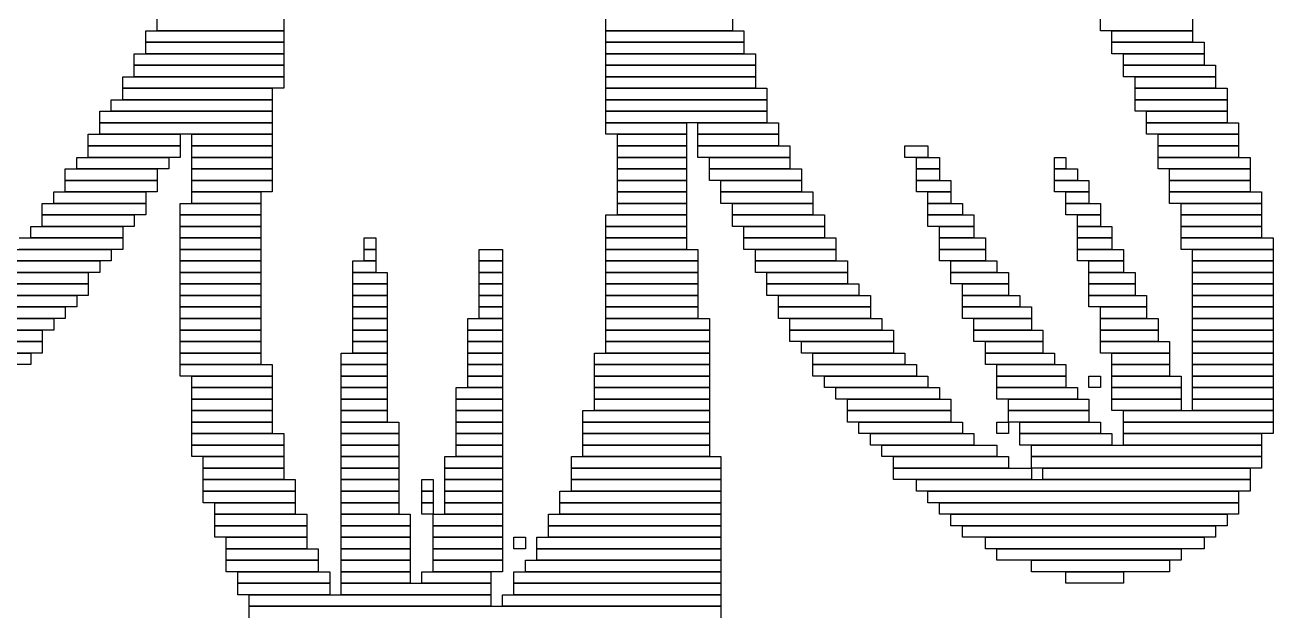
# Model space of a CAD drawing. Extents: x 374 to 650, y 311 to 714.
# Drawn here: x 467.5 to 576, y 468.5 to 519.5 of the extents above; entities that cross this region are included whole.
import ezdxf

# ---------------------------------------------------------------- set-up
doc = ezdxf.new("R2010")
doc.units = 0

msp = doc.modelspace()

# ---------------------------------------------------------------- linework, layer by layer
for p, q in [((479, 519), (479, 520)), ((490, 520), (490, 519)), ((518, 519), (518, 520)), ((529, 520), (529, 519)), ((561, 519), (561, 520)), ((569, 520), (569, 519)), ((478, 519), (490, 519)), ((478, 518), (478, 519)), ((490, 519), (479, 519)), ((490, 519), (490, 518)), ((529, 519), (518, 519)), ((518, 519), (530, 519)), ((518, 518), (518, 519)), ((530, 519), (530, 518)), ((569, 519), (561, 519)), ((562, 519), (569, 519)), ((562, 518), (562, 519)), ((569, 519), (569, 518)), ((490, 518), (478, 518)), ((478, 518), (490, 518)), ((478, 517), (478, 518)), ((490, 518), (490, 517)), ((530, 518), (518, 518)), ((518, 518), (530, 518)), ((518, 517), (518, 518)), ((530, 518), (530, 517)), ((569, 518), (562, 518)), ((562, 518), (570, 518)), ((562, 517), (562, 518)), ((570, 518), (570, 517)), ((477, 517), (490, 517)), ((477, 516), (477, 517)), ((490, 517), (478, 517)), ((490, 517), (490, 516)), ((530, 517), (518, 517)), ((518, 517), (531, 517)), ((518, 516), (518, 517)), ((531, 517), (531, 516)), ((570, 517), (562, 517)), ((563, 517), (570, 517)), ((563, 516), (563, 517)), ((570, 517), (570, 516)), ((490, 516), (477, 516)), ((477, 516), (490, 516)), ((477, 515), (477, 516)), ((490, 516), (490, 515)), ((531, 516), (518, 516)), ((518, 516), (531, 516)), ((518, 515), (518, 516)), ((531, 516), (531, 515)), ((570, 516), (563, 516)), ((563, 516), (571, 516)), ((563, 515), (563, 516)), ((571, 516), (571, 515)), ((476, 515), (490, 515)), ((476, 514), (476, 515)), ((490, 515), (477, 515)), ((490, 515), (490, 514)), ((531, 515), (518, 515)), ((518, 515), (531, 515)), ((518, 514), (518, 515)), ((531, 515), (531, 514)), ((571, 515), (563, 515)), ((564, 515), (571, 515)), ((564, 514), (564, 515)), ((571, 515), (571, 514)), ((490, 514), (476, 514)), ((476, 514), (489, 514)), ((476, 513), (476, 514)), ((489, 514), (489, 513)), ((531, 514), (518, 514)), ((518, 514), (532, 514)), ((518, 513), (518, 514)), ((532, 514), (532, 513)), ((571, 514), (564, 514)), ((564, 514), (572, 514)), ((564, 513), (564, 514)), ((572, 514), (572, 513)), ((475, 513), (489, 513)), ((475, 512), (475, 513)), ((489, 513), (476, 513)), ((489, 513), (489, 512)), ((532, 513), (518, 513)), ((518, 513), (532, 513)), ((518, 512), (518, 513)), ((532, 513), (532, 512)), ((572, 513), (564, 513)), ((564, 513), (572, 513)), ((564, 512), (564, 513)), ((572, 513), (572, 512)), ((474, 512), (489, 512)), ((474, 511), (474, 512)), ((489, 512), (475, 512)), ((489, 512), (489, 511)), ((532, 512), (518, 512)), ((518, 512), (532, 512)), ((518, 511), (518, 512)), ((532, 512), (532, 511)), ((572, 512), (564, 512)), ((565, 512), (572, 512)), ((565, 511), (565, 512)), ((572, 512), (572, 511)), ((473, 510), (481, 510)), ((473, 509), (473, 510)), ((489, 511), (474, 511)), ((474, 511), (489, 511)), ((474, 510), (474, 511)), ((489, 510), (474, 510)), ((481, 510), (481, 509)), ((482, 510), (489, 510)), ((482, 509), (482, 510)), ((489, 511), (489, 510)), ((489, 510), (489, 509)), ((532, 511), (518, 511)), ((518, 511), (525, 511)), ((518, 510), (518, 511)), ((525, 510), (518, 510)), ((519, 510), (525, 510)), ((519, 509), (519, 510)), ((525, 511), (525, 510)), ((525, 510), (525, 509)), ((526, 511), (533, 511)), ((526, 510), (526, 511)), ((533, 510), (526, 510)), ((526, 510), (533, 510)), ((526, 509), (526, 510)), ((533, 511), (533, 510)), ((533, 510), (533, 509)), ((572, 511), (565, 511)), ((565, 511), (573, 511)), ((565, 510), (565, 511)), ((573, 510), (565, 510)), ((566, 510), (573, 510)), ((566, 509), (566, 510)), ((573, 511), (573, 510)), ((573, 510), (573, 509)), ((481, 509), (473, 509)), ((473, 509), (481, 509)), ((473, 508), (473, 509)), ((481, 509), (481, 508)), ((489, 509), (482, 509)), ((482, 509), (489, 509)), ((482, 508), (482, 509)), ((489, 509), (489, 508)), ((525, 509), (519, 509)), ((519, 509), (525, 509)), ((519, 508), (519, 509)), ((525, 509), (525, 508)), ((533, 509), (526, 509)), ((526, 509), (534, 509)), ((526, 508), (526, 509)), ((534, 509), (534, 508)), ((544, 509), (546, 509)), ((544, 508), (544, 509)), ((546, 509), (546, 508)), ((573, 509), (566, 509)), ((566, 509), (573, 509)), ((566, 508), (566, 509)), ((573, 509), (573, 508)), ((472, 508), (480, 508)), ((472, 507), (472, 508)), ((481, 508), (473, 508)), ((480, 508), (480, 507)), ((489, 508), (482, 508)), ((482, 508), (489, 508)), ((482, 507), (482, 508)), ((489, 508), (489, 507)), ((525, 508), (519, 508)), ((519, 508), (525, 508)), ((519, 507), (519, 508)), ((525, 508), (525, 507)), ((534, 508), (526, 508)), ((527, 508), (534, 508)), ((527, 507), (527, 508)), ((534, 508), (534, 507)), ((546, 508), (544, 508)), ((545, 508), (547, 508)), ((545, 507), (545, 508)), ((547, 508), (547, 507)), ((557, 508), (558, 508)), ((557, 507), (557, 508)), ((558, 508), (558, 507)), ((573, 508), (566, 508)), ((566, 508), (574, 508)), ((566, 507), (566, 508)), ((574, 508), (574, 507)), ((471, 507), (479, 507)), ((471, 506), (471, 507)), ((480, 507), (472, 507)), ((479, 507), (479, 506)), ((489, 507), (482, 507)), ((482, 507), (489, 507)), ((482, 506), (482, 507)), ((489, 507), (489, 506)), ((525, 507), (519, 507)), ((519, 507), (525, 507)), ((519, 506), (519, 507)), ((525, 507), (525, 506)), ((534, 507), (527, 507)), ((527, 507), (535, 507)), ((527, 506), (527, 507)), ((535, 507), (535, 506)), ((547, 507), (545, 507)), ((545, 507), (547, 507)), ((545, 506), (545, 507)), ((547, 507), (547, 506)), ((558, 507), (557, 507)), ((557, 507), (559, 507)), ((557, 506), (557, 507)), ((559, 507), (559, 506)), ((574, 507), (566, 507)), ((567, 507), (574, 507)), ((567, 506), (567, 507)), ((574, 507), (574, 506)), ((479, 506), (471, 506)), ((471, 506), (479, 506)), ((471, 505), (471, 506)), ((479, 506), (479, 505)), ((489, 506), (482, 506)), ((482, 506), (489, 506)), ((482, 505), (482, 506)), ((489, 506), (489, 505)), ((525, 506), (519, 506)), ((519, 506), (525, 506)), ((519, 505), (519, 506)), ((525, 506), (525, 505)), ((535, 506), (527, 506)), ((528, 506), (535, 506)), ((528, 505), (528, 506)), ((535, 506), (535, 505)), ((547, 506), (545, 506)), ((545, 506), (548, 506)), ((545, 505), (545, 506)), ((548, 506), (548, 505)), ((559, 506), (557, 506)), ((557, 506), (560, 506)), ((557, 505), (557, 506)), ((560, 506), (560, 505)), ((574, 506), (567, 506)), ((567, 506), (574, 506)), ((567, 505), (567, 506)), ((574, 506), (574, 505)), ((470, 505), (478, 505)), ((470, 504), (470, 505)), ((479, 505), (471, 505)), ((478, 505), (478, 504)), ((489, 505), (482, 505)), ((482, 505), (488, 505)), ((482, 504), (482, 505)), ((488, 505), (488, 504)), ((525, 505), (519, 505)), ((519, 505), (525, 505)), ((519, 504), (519, 505)), ((525, 505), (525, 504)), ((535, 505), (528, 505)), ((528, 505), (536, 505)), ((528, 504), (528, 505)), ((536, 505), (536, 504)), ((548, 505), (545, 505)), ((546, 505), (548, 505)), ((546, 504), (546, 505)), ((548, 505), (548, 504)), ((560, 505), (557, 505)), ((558, 505), (560, 505)), ((558, 504), (558, 505)), ((560, 505), (560, 504)), ((574, 505), (567, 505)), ((567, 505), (575, 505)), ((567, 504), (567, 505)), ((575, 505), (575, 504)), ((469, 504), (478, 504)), ((469, 503), (469, 504)), ((478, 504), (470, 504)), ((478, 504), (478, 503)), ((481, 504), (488, 504)), ((481, 503), (481, 504)), ((488, 504), (482, 504)), ((488, 504), (488, 503)), ((525, 504), (519, 504)), ((519, 504), (525, 504)), ((519, 503), (519, 504)), ((525, 504), (525, 503)), ((536, 504), (528, 504)), ((529, 504), (536, 504)), ((529, 503), (529, 504)), ((536, 504), (536, 503)), ((548, 504), (546, 504)), ((546, 504), (549, 504)), ((546, 503), (546, 504)), ((549, 504), (549, 503)), ((560, 504), (558, 504)), ((558, 504), (561, 504)), ((558, 503), (558, 504)), ((561, 504), (561, 503)), ((575, 504), (567, 504)), ((568, 504), (575, 504)), ((568, 503), (568, 504)), ((575, 504), (575, 503)), ((478, 503), (469, 503)), ((469, 503), (477, 503)), ((469, 502), (469, 503)), ((477, 503), (477, 502)), ((488, 503), (481, 503)), ((481, 503), (488, 503)), ((481, 502), (481, 503)), ((488, 503), (488, 502)), ((518, 503), (525, 503)), ((518, 502), (518, 503)), ((525, 503), (519, 503)), ((525, 503), (525, 502)), ((536, 503), (529, 503)), ((529, 503), (537, 503)), ((529, 502), (529, 503)), ((537, 503), (537, 502)), ((549, 503), (546, 503)), ((546, 503), (550, 503)), ((546, 502), (546, 503)), ((550, 503), (550, 502)), ((561, 503), (558, 503)), ((559, 503), (561, 503)), ((559, 502), (559, 503)), ((561, 503), (561, 502)), ((575, 503), (568, 503)), ((568, 503), (575, 503)), ((568, 502), (568, 503)), ((575, 503), (575, 502)), ((468, 502), (476, 502)), ((468, 501), (468, 502)), ((477, 502), (469, 502)), ((476, 502), (476, 501)), ((488, 502), (481, 502)), ((481, 502), (488, 502)), ((481, 501), (481, 502)), ((488, 502), (488, 501)), ((525, 502), (518, 502)), ((518, 502), (525, 502)), ((518, 501), (518, 502)), ((525, 502), (525, 501)), ((537, 502), (529, 502)), ((530, 502), (537, 502)), ((530, 501), (530, 502)), ((537, 502), (537, 501)), ((550, 502), (546, 502)), ((547, 502), (550, 502)), ((547, 501), (547, 502)), ((550, 502), (550, 501)), ((561, 502), (559, 502)), ((559, 502), (562, 502)), ((559, 501), (559, 502)), ((562, 502), (562, 501)), ((575, 502), (568, 502)), ((568, 502), (575, 502)), ((568, 501), (568, 502)), ((575, 502), (575, 501)), ((467, 501), (476, 501)), ((476, 501), (468, 501)), ((476, 501), (476, 500)), ((488, 501), (481, 501)), ((481, 501), (488, 501)), ((481, 500), (481, 501)), ((488, 501), (488, 500)), ((497, 501), (498, 501)), ((497, 500), (497, 501)), ((498, 501), (498, 500)), ((525, 501), (518, 501)), ((518, 501), (525, 501)), ((518, 500), (518, 501)), ((525, 501), (525, 500)), ((537, 501), (530, 501)), ((530, 501), (538, 501)), ((530, 500), (530, 501)), ((538, 501), (538, 500)), ((550, 501), (547, 501)), ((547, 501), (551, 501)), ((547, 500), (547, 501)), ((551, 501), (551, 500)), ((562, 501), (559, 501)), ((559, 501), (562, 501)), ((559, 500), (559, 501)), ((562, 501), (562, 500)), ((575, 501), (568, 501)), ((568, 501), (576, 501)), ((568, 500), (568, 501)), ((576, 501), (576, 500)), ((466, 500), (475, 500)), ((476, 500), (467, 500)), ((475, 500), (475, 499)), ((488, 500), (481, 500)), ((481, 500), (488, 500)), ((481, 499), (481, 500)), ((488, 500), (488, 499)), ((498, 500), (497, 500)), ((497, 500), (498, 500)), ((497, 499), (497, 500)), ((498, 500), (498, 499)), ((507, 500), (509, 500)), ((507, 499), (507, 500)), ((509, 500), (509, 499)), ((525, 500), (518, 500)), ((518, 500), (526, 500)), ((518, 499), (518, 500)), ((526, 500), (526, 499)), ((538, 500), (530, 500)), ((531, 500), (538, 500)), ((531, 499), (531, 500)), ((538, 500), (538, 499)), ((551, 500), (547, 500)), ((547, 500), (551, 500)), ((547, 499), (547, 500)), ((551, 500), (551, 499)), ((562, 500), (559, 500)), ((559, 500), (563, 500)), ((559, 499), (559, 500)), ((563, 500), (563, 499)), ((576, 500), (568, 500)), ((569, 500), (576, 500)), ((569, 499), (569, 500)), ((576, 500), (576, 499)), ((475, 499), (466, 499)), ((466, 499), (474, 499)), ((474, 499), (474, 498)), ((488, 499), (481, 499)), ((481, 499), (488, 499)), ((481, 498), (481, 499)), ((488, 499), (488, 498)), ((496, 499), (498, 499)), ((496, 498), (496, 499)), ((498, 499), (497, 499)), ((498, 499), (498, 498)), ((509, 499), (507, 499)), ((507, 499), (509, 499)), ((507, 498), (507, 499)), ((509, 499), (509, 498)), ((526, 499), (518, 499)), ((518, 499), (526, 499)), ((518, 498), (518, 499)), ((526, 499), (526, 498)), ((538, 499), (531, 499)), ((531, 499), (539, 499)), ((531, 498), (531, 499)), ((539, 499), (539, 498)), ((551, 499), (547, 499)), ((548, 499), (552, 499)), ((548, 498), (548, 499)), ((552, 499), (552, 498)), ((563, 499), (559, 499)), ((560, 499), (563, 499)), ((560, 498), (560, 499)), ((563, 499), (563, 498)), ((576, 499), (569, 499)), ((569, 499), (576, 499)), ((569, 498), (569, 499)), ((576, 499), (576, 498)), ((464, 497), (473, 497)), ((465, 498), (473, 498)), ((473, 497), (465, 497)), ((474, 498), (466, 498)), ((473, 498), (473, 497)), ((473, 497), (473, 496)), ((488, 498), (481, 498)), ((481, 498), (488, 498)), ((481, 497), (481, 498)), ((488, 497), (481, 497)), ((481, 497), (488, 497)), ((481, 496), (481, 497)), ((488, 498), (488, 497)), ((488, 497), (488, 496)), ((498, 498), (496, 498)), ((496, 498), (499, 498)), ((496, 497), (496, 498)), ((499, 497), (496, 497)), ((496, 497), (499, 497)), ((496, 496), (496, 497)), ((499, 498), (499, 497)), ((499, 497), (499, 496)), ((509, 498), (507, 498)), ((507, 498), (509, 498)), ((507, 497), (507, 498)), ((509, 497), (507, 497)), ((507, 497), (509, 497)), ((507, 496), (507, 497)), ((509, 498), (509, 497)), ((509, 497), (509, 496)), ((526, 498), (518, 498)), ((518, 498), (526, 498)), ((518, 497), (518, 498)), ((526, 497), (518, 497)), ((518, 497), (526, 497)), ((518, 496), (518, 497)), ((526, 498), (526, 497)), ((526, 497), (526, 496)), ((539, 498), (531, 498)), ((532, 498), (539, 498)), ((532, 497), (532, 498)), ((539, 497), (532, 497)), ((532, 497), (540, 497)), ((532, 496), (532, 497)), ((539, 498), (539, 497)), ((540, 497), (540, 496)), ((552, 498), (548, 498)), ((548, 498), (553, 498)), ((548, 497), (548, 498)), ((553, 497), (548, 497)), ((549, 497), (553, 497)), ((549, 496), (549, 497)), ((553, 498), (553, 497)), ((553, 497), (553, 496)), ((563, 498), (560, 498)), ((560, 498), (564, 498)), ((560, 497), (560, 498)), ((564, 497), (560, 497)), ((560, 497), (564, 497)), ((560, 496), (560, 497)), ((564, 498), (564, 497)), ((564, 497), (564, 496)), ((576, 498), (569, 498)), ((569, 498), (576, 498)), ((569, 497), (569, 498)), ((576, 497), (569, 497)), ((569, 497), (576, 497)), ((569, 496), (569, 497)), ((576, 498), (576, 497)), ((576, 497), (576, 496)), ((463, 496), (472, 496)), ((473, 496), (464, 496)), ((472, 496), (472, 495)), ((488, 496), (481, 496)), ((481, 496), (488, 496)), ((481, 495), (481, 496)), ((488, 496), (488, 495)), ((499, 496), (496, 496)), ((496, 496), (499, 496)), ((496, 495), (496, 496)), ((499, 496), (499, 495)), ((509, 496), (507, 496)), ((507, 496), (509, 496)), ((507, 495), (507, 496)), ((509, 496), (509, 495)), ((526, 496), (518, 496)), ((518, 496), (526, 496)), ((518, 495), (518, 496)), ((526, 496), (526, 495)), ((540, 496), (532, 496)), ((533, 496), (541, 496)), ((533, 495), (533, 496)), ((541, 496), (541, 495)), ((553, 496), (549, 496)), ((549, 496), (554, 496)), ((549, 495), (549, 496)), ((554, 496), (554, 495)), ((564, 496), (560, 496)), ((560, 496), (565, 496)), ((560, 495), (560, 496)), ((565, 496), (565, 495)), ((576, 496), (569, 496)), ((569, 496), (576, 496)), ((569, 495), (569, 496)), ((576, 496), (576, 495)), ((462, 495), (471, 495)), ((472, 495), (463, 495)), ((471, 495), (471, 494)), ((488, 495), (481, 495)), ((481, 495), (488, 495)), ((481, 494), (481, 495)), ((488, 495), (488, 494)), ((499, 495), (496, 495)), ((496, 495), (499, 495)), ((496, 494), (496, 495)), ((499, 495), (499, 494)), ((509, 495), (507, 495)), ((507, 495), (509, 495)), ((507, 494), (507, 495)), ((509, 495), (509, 494)), ((526, 495), (518, 495)), ((518, 495), (526, 495)), ((518, 494), (518, 495)), ((526, 495), (526, 494)), ((541, 495), (533, 495)), ((533, 495), (541, 495)), ((533, 494), (533, 495)), ((541, 495), (541, 494)), ((554, 495), (549, 495)), ((549, 495), (555, 495)), ((549, 494), (549, 495)), ((555, 495), (555, 494)), ((565, 495), (560, 495)), ((561, 495), (565, 495)), ((561, 494), (561, 495)), ((565, 495), (565, 494)), ((576, 495), (569, 495)), ((569, 495), (576, 495)), ((569, 494), (569, 495)), ((576, 495), (576, 494)), ((461, 494), (470, 494)), ((471, 494), (462, 494)), ((470, 494), (470, 493)), ((488, 494), (481, 494)), ((481, 494), (488, 494)), ((481, 493), (481, 494)), ((488, 494), (488, 493)), ((499, 494), (496, 494)), ((496, 494), (499, 494)), ((496, 493), (496, 494)), ((499, 494), (499, 493)), ((506, 494), (509, 494)), ((506, 493), (506, 494)), ((509, 494), (507, 494)), ((509, 494), (509, 493)), ((526, 494), (518, 494)), ((518, 494), (527, 494)), ((518, 493), (518, 494)), ((527, 494), (527, 493)), ((541, 494), (533, 494)), ((534, 494), (542, 494)), ((534, 493), (534, 494)), ((542, 494), (542, 493)), ((555, 494), (549, 494)), ((550, 494), (555, 494)), ((550, 493), (550, 494)), ((555, 494), (555, 493)), ((565, 494), (561, 494)), ((561, 494), (566, 494)), ((561, 493), (561, 494)), ((566, 494), (566, 493)), ((576, 494), (569, 494)), ((569, 494), (576, 494)), ((569, 493), (569, 494)), ((576, 494), (576, 493)), ((460, 493), (469, 493)), ((470, 493), (461, 493)), ((469, 493), (469, 492)), ((488, 493), (481, 493)), ((481, 493), (488, 493)), ((481, 492), (481, 493)), ((488, 493), (488, 492)), ((499, 493), (496, 493)), ((496, 493), (499, 493)), ((496, 492), (496, 493)), ((499, 493), (499, 492)), ((509, 493), (506, 493)), ((506, 493), (509, 493)), ((506, 492), (506, 493)), ((509, 493), (509, 492)), ((527, 493), (518, 493)), ((518, 493), (527, 493)), ((518, 492), (518, 493)), ((527, 493), (527, 492)), ((542, 493), (534, 493)), ((534, 493), (543, 493)), ((534, 492), (534, 493)), ((543, 493), (543, 492)), ((555, 493), (550, 493)), ((550, 493), (556, 493)), ((550, 492), (550, 493)), ((556, 493), (556, 492)), ((566, 493), (561, 493)), ((561, 493), (566, 493)), ((561, 492), (561, 493)), ((566, 493), (566, 492)), ((576, 493), (569, 493)), ((569, 493), (576, 493)), ((569, 492), (569, 493)), ((576, 493), (576, 492)), ((459, 492), (469, 492)), ((469, 492), (460, 492)), ((469, 492), (469, 491)), ((488, 492), (481, 492)), ((481, 492), (488, 492)), ((481, 491), (481, 492)), ((488, 492), (488, 491)), ((499, 492), (496, 492)), ((496, 492), (499, 492)), ((496, 491), (496, 492)), ((499, 492), (499, 491)), ((509, 492), (506, 492)), ((506, 492), (509, 492)), ((506, 491), (506, 492)), ((509, 492), (509, 491)), ((527, 492), (518, 492)), ((518, 492), (527, 492)), ((518, 491), (518, 492)), ((527, 492), (527, 491)), ((543, 492), (534, 492)), ((535, 492), (543, 492)), ((535, 491), (535, 492)), ((543, 492), (543, 491)), ((556, 492), (550, 492)), ((551, 492), (556, 492)), ((551, 491), (551, 492)), ((556, 492), (556, 491)), ((566, 492), (561, 492)), ((561, 492), (567, 492)), ((561, 491), (561, 492)), ((567, 492), (567, 491)), ((576, 492), (569, 492)), ((569, 492), (576, 492)), ((569, 491), (569, 492)), ((576, 492), (576, 491)), ((458, 491), (468, 491)), ((469, 491), (459, 491)), ((468, 491), (468, 490)), ((488, 491), (481, 491)), ((481, 491), (488, 491)), ((481, 490), (481, 491)), ((488, 491), (488, 490)), ((495, 491), (499, 491)), ((495, 490), (495, 491)), ((499, 491), (496, 491)), ((499, 491), (499, 490)), ((509, 491), (506, 491)), ((506, 491), (509, 491)), ((506, 490), (506, 491)), ((509, 491), (509, 490)), ((517, 491), (527, 491)), ((517, 490), (517, 491)), ((527, 491), (518, 491)), ((527, 491), (527, 490)), ((543, 491), (535, 491)), ((536, 491), (544, 491)), ((536, 490), (536, 491)), ((544, 491), (544, 490)), ((556, 491), (551, 491)), ((551, 491), (557, 491)), ((551, 490), (551, 491)), ((557, 491), (557, 490)), ((567, 491), (561, 491)), ((562, 491), (567, 491)), ((562, 490), (562, 491)), ((567, 491), (567, 490)), ((576, 491), (569, 491)), ((569, 491), (576, 491)), ((569, 490), (569, 491)), ((576, 491), (576, 490)), ((468, 490), (458, 490)), ((488, 490), (481, 490)), ((481, 490), (489, 490)), ((481, 489), (481, 490)), ((489, 490), (489, 489)), ((499, 490), (495, 490)), ((495, 490), (499, 490)), ((495, 489), (495, 490)), ((499, 490), (499, 489)), ((509, 490), (506, 490)), ((506, 490), (509, 490)), ((506, 489), (506, 490)), ((509, 490), (509, 489)), ((527, 490), (517, 490)), ((517, 490), (527, 490)), ((517, 489), (517, 490)), ((527, 490), (527, 489)), ((544, 490), (536, 490)), ((536, 490), (545, 490)), ((536, 489), (536, 490)), ((545, 490), (545, 489)), ((557, 490), (551, 490)), ((552, 490), (558, 490)), ((552, 489), (552, 490)), ((558, 490), (558, 489)), ((567, 490), (562, 490)), ((562, 490), (567, 490)), ((562, 489), (562, 490)), ((567, 490), (567, 489)), ((576, 490), (569, 490)), ((569, 490), (576, 490)), ((569, 489), (569, 490)), ((576, 490), (576, 489)), ((489, 489), (481, 489)), ((482, 489), (489, 489)), ((482, 488), (482, 489)), ((489, 489), (489, 488)), ((499, 489), (495, 489)), ((495, 489), (499, 489)), ((495, 488), (495, 489)), ((499, 489), (499, 488)), ((509, 489), (506, 489)), ((506, 489), (509, 489)), ((506, 488), (506, 489)), ((509, 489), (509, 488)), ((527, 489), (517, 489)), ((517, 489), (527, 489)), ((517, 488), (517, 489)), ((527, 489), (527, 488)), ((545, 489), (536, 489)), ((537, 489), (546, 489)), ((537, 488), (537, 489)), ((546, 489), (546, 488)), ((558, 489), (552, 489)), ((552, 489), (558, 489)), ((552, 488), (552, 489)), ((558, 489), (558, 488)), ((560, 489), (561, 489)), ((560, 488), (560, 489)), ((561, 489), (561, 488)), ((567, 489), (562, 489)), ((562, 489), (568, 489)), ((562, 488), (562, 489)), ((568, 489), (568, 488)), ((576, 489), (569, 489)), ((569, 489), (576, 489)), ((569, 488), (569, 489)), ((576, 489), (576, 488)), ((489, 488), (482, 488)), ((482, 488), (489, 488)), ((482, 487), (482, 488)), ((489, 488), (489, 487)), ((499, 488), (495, 488)), ((495, 488), (499, 488)), ((495, 487), (495, 488)), ((499, 488), (499, 487)), ((505, 488), (509, 488)), ((505, 487), (505, 488)), ((509, 488), (506, 488)), ((509, 488), (509, 487)), ((527, 488), (517, 488)), ((517, 488), (527, 488)), ((517, 487), (517, 488)), ((527, 488), (527, 487)), ((546, 488), (537, 488)), ((538, 488), (547, 488)), ((538, 487), (538, 488)), ((547, 488), (547, 487)), ((558, 488), (552, 488)), ((552, 488), (559, 488)), ((552, 487), (552, 488)), ((559, 488), (559, 487)), ((561, 488), (560, 488)), ((568, 488), (562, 488)), ((562, 488), (568, 488)), ((562, 487), (562, 488)), ((568, 488), (568, 487)), ((576, 488), (569, 488)), ((569, 488), (576, 488)), ((569, 487), (569, 488)), ((576, 488), (576, 487)), ((489, 487), (482, 487)), ((482, 487), (489, 487)), ((482, 486), (482, 487)), ((489, 487), (489, 486)), ((499, 487), (495, 487)), ((495, 487), (499, 487)), ((495, 486), (495, 487)), ((499, 487), (499, 486)), ((509, 487), (505, 487)), ((505, 487), (509, 487)), ((505, 486), (505, 487)), ((509, 487), (509, 486)), ((527, 487), (517, 487)), ((517, 487), (527, 487)), ((517, 486), (517, 487)), ((527, 487), (527, 486)), ((547, 487), (538, 487)), ((539, 487), (548, 487)), ((539, 486), (539, 487)), ((548, 487), (548, 486)), ((559, 487), (552, 487)), ((553, 487), (560, 487)), ((553, 486), (553, 487)), ((560, 487), (560, 486)), ((568, 487), (562, 487)), ((562, 487), (568, 487)), ((562, 486), (562, 487)), ((568, 487), (568, 486)), ((576, 487), (569, 487)), ((569, 487), (576, 487)), ((569, 486), (569, 487)), ((576, 487), (576, 486)), ((489, 486), (482, 486)), ((482, 486), (489, 486)), ((482, 485), (482, 486)), ((489, 485), (482, 485)), ((482, 485), (489, 485)), ((482, 484), (482, 485)), ((489, 486), (489, 485)), ((489, 485), (489, 484)), ((499, 486), (495, 486)), ((495, 486), (499, 486)), ((495, 485), (495, 486)), ((499, 485), (495, 485)), ((495, 485), (500, 485)), ((495, 484), (495, 485)), ((499, 486), (499, 485)), ((500, 485), (500, 484)), ((509, 486), (505, 486)), ((505, 486), (509, 486)), ((505, 485), (505, 486)), ((509, 485), (505, 485)), ((505, 485), (509, 485)), ((505, 484), (505, 485)), ((509, 486), (509, 485)), ((509, 485), (509, 484)), ((516, 486), (527, 486)), ((516, 485), (516, 486)), ((527, 485), (516, 485)), ((516, 485), (527, 485)), ((516, 484), (516, 485)), ((527, 486), (517, 486)), ((527, 486), (527, 485)), ((527, 485), (527, 484)), ((548, 486), (539, 486)), ((539, 486), (548, 486)), ((539, 485), (539, 486)), ((548, 485), (539, 485)), ((540, 485), (549, 485)), ((540, 484), (540, 485)), ((548, 486), (548, 485)), ((549, 485), (549, 484)), ((552, 485), (553, 485)), ((552, 484), (552, 485)), ((560, 486), (553, 486)), ((553, 486), (560, 486)), ((553, 485), (553, 486)), ((560, 485), (553, 485)), ((553, 485), (553, 484)), ((554, 485), (561, 485)), ((554, 484), (554, 485)), ((560, 486), (560, 485)), ((561, 485), (561, 484)), ((568, 486), (562, 486)), ((563, 486), (576, 486)), ((563, 485), (563, 486)), ((576, 485), (563, 485)), ((563, 485), (576, 485)), ((563, 484), (563, 485)), ((576, 486), (569, 486)), ((576, 486), (576, 485)), ((576, 485), (576, 484)), ((489, 484), (482, 484)), ((482, 484), (490, 484)), ((482, 483), (482, 484)), ((490, 484), (490, 483)), ((500, 484), (495, 484)), ((495, 484), (500, 484)), ((495, 483), (495, 484)), ((500, 484), (500, 483)), ((509, 484), (505, 484)), ((505, 484), (509, 484)), ((505, 483), (505, 484)), ((509, 484), (509, 483)), ((527, 484), (516, 484)), ((516, 484), (527, 484)), ((516, 483), (516, 484)), ((527, 484), (527, 483)), ((549, 484), (540, 484)), ((541, 484), (550, 484)), ((541, 483), (541, 484)), ((550, 484), (550, 483)), ((553, 484), (552, 484)), ((561, 484), (554, 484)), ((554, 484), (562, 484)), ((554, 483), (554, 484)), ((562, 484), (562, 483)), ((576, 484), (563, 484)), ((563, 484), (575, 484)), ((563, 483), (563, 484)), ((575, 484), (575, 483)), ((490, 483), (482, 483)), ((482, 483), (490, 483)), ((482, 482), (482, 483)), ((490, 483), (490, 482)), ((500, 483), (495, 483)), ((495, 483), (500, 483)), ((495, 482), (495, 483)), ((500, 483), (500, 482)), ((509, 483), (505, 483)), ((505, 483), (509, 483)), ((505, 482), (505, 483)), ((509, 483), (509, 482)), ((527, 483), (516, 483)), ((516, 483), (527, 483)), ((516, 482), (516, 483)), ((527, 483), (527, 482)), ((550, 483), (541, 483)), ((542, 483), (552, 483)), ((542, 482), (542, 483)), ((552, 483), (552, 482)), ((562, 483), (554, 483)), ((555, 483), (575, 483)), ((555, 482), (555, 483)), ((575, 483), (563, 483)), ((575, 483), (575, 482)), ((490, 482), (482, 482)), ((483, 482), (490, 482)), ((483, 481), (483, 482)), ((490, 482), (490, 481)), ((500, 482), (495, 482)), ((495, 482), (500, 482)), ((495, 481), (495, 482)), ((500, 482), (500, 481)), ((504, 482), (509, 482)), ((504, 481), (504, 482)), ((509, 482), (505, 482)), ((509, 482), (509, 481)), ((515, 482), (528, 482)), ((515, 481), (515, 482)), ((527, 482), (516, 482)), ((528, 482), (528, 481)), ((552, 482), (542, 482)), ((543, 482), (553, 482)), ((543, 481), (543, 482)), ((553, 482), (553, 481)), ((575, 482), (555, 482)), ((555, 482), (575, 482)), ((555, 481), (555, 482)), ((575, 482), (575, 481)), ((490, 481), (483, 481)), ((483, 481), (490, 481)), ((483, 480), (483, 481)), ((490, 481), (490, 480)), ((500, 481), (495, 481)), ((495, 481), (500, 481)), ((495, 480), (495, 481)), ((500, 481), (500, 480)), ((509, 481), (504, 481)), ((504, 481), (509, 481)), ((504, 480), (504, 481)), ((509, 481), (509, 480)), ((528, 481), (515, 481)), ((515, 481), (528, 481)), ((515, 480), (515, 481)), ((528, 481), (528, 480)), ((553, 481), (543, 481)), ((543, 481), (555, 481)), ((543, 480), (543, 481)), ((575, 481), (555, 481)), ((555, 481), (555, 480)), ((556, 481), (574, 481)), ((556, 480), (556, 481)), ((574, 481), (574, 480)), ((490, 480), (483, 480)), ((483, 480), (491, 480)), ((483, 479), (483, 480)), ((491, 480), (491, 479)), ((500, 480), (495, 480)), ((495, 480), (500, 480)), ((495, 479), (495, 480)), ((500, 480), (500, 479)), ((502, 480), (503, 480)), ((502, 479), (502, 480)), ((503, 480), (503, 479)), ((509, 480), (504, 480)), ((504, 480), (509, 480)), ((504, 479), (504, 480)), ((509, 480), (509, 479)), ((528, 480), (515, 480)), ((515, 480), (528, 480)), ((515, 479), (515, 480)), ((528, 480), (528, 479)), ((555, 480), (543, 480)), ((545, 480), (574, 480)), ((545, 479), (545, 480)), ((574, 480), (556, 480)), ((574, 480), (574, 479)), ((491, 479), (483, 479)), ((483, 479), (491, 479)), ((483, 478), (483, 479)), ((491, 479), (491, 478)), ((500, 479), (495, 479)), ((495, 479), (500, 479)), ((495, 478), (495, 479)), ((500, 479), (500, 478)), ((503, 479), (502, 479)), ((502, 479), (503, 479)), ((502, 478), (502, 479)), ((503, 479), (503, 478)), ((509, 479), (504, 479)), ((504, 479), (509, 479)), ((504, 478), (504, 479)), ((509, 479), (509, 478)), ((514, 479), (528, 479)), ((514, 478), (514, 479)), ((528, 479), (515, 479)), ((528, 479), (528, 478)), ((574, 479), (545, 479)), ((546, 479), (573, 479)), ((546, 478), (546, 479)), ((573, 479), (573, 478)), ((491, 478), (483, 478)), ((484, 478), (491, 478)), ((484, 477), (484, 478)), ((491, 478), (491, 477)), ((500, 478), (495, 478)), ((495, 478), (500, 478)), ((495, 477), (495, 478)), ((500, 478), (500, 477)), ((503, 478), (502, 478)), ((502, 478), (503, 478)), ((502, 477), (502, 478)), ((503, 478), (503, 477)), ((509, 478), (504, 478)), ((504, 478), (509, 478)), ((504, 477), (504, 478)), ((509, 478), (509, 477)), ((528, 478), (514, 478)), ((514, 478), (528, 478)), ((514, 477), (514, 478)), ((528, 478), (528, 477)), ((573, 478), (546, 478)), ((547, 478), (573, 478)), ((547, 477), (547, 478)), ((573, 478), (573, 477)), ((491, 477), (484, 477)), ((484, 477), (492, 477)), ((484, 476), (484, 477)), ((492, 477), (492, 476)), ((500, 477), (495, 477)), ((495, 477), (501, 477)), ((495, 476), (495, 477)), ((501, 477), (501, 476)), ((503, 477), (502, 477)), ((503, 477), (509, 477)), ((503, 476), (503, 477)), ((509, 477), (504, 477)), ((509, 477), (509, 476)), ((513, 477), (528, 477)), ((513, 476), (513, 477)), ((528, 477), (514, 477)), ((528, 477), (528, 476)), ((573, 477), (547, 477)), ((548, 477), (572, 477)), ((548, 476), (548, 477)), ((572, 477), (572, 476)), ((492, 476), (484, 476)), ((484, 476), (492, 476)), ((484, 475), (484, 476)), ((492, 476), (492, 475)), ((501, 476), (495, 476)), ((495, 476), (501, 476)), ((495, 475), (495, 476)), ((501, 476), (501, 475)), ((509, 476), (503, 476)), ((503, 476), (509, 476)), ((503, 475), (503, 476)), ((509, 476), (509, 475)), ((528, 476), (513, 476)), ((513, 476), (528, 476)), ((513, 475), (513, 476)), ((528, 476), (528, 475)), ((572, 476), (548, 476)), ((549, 476), (571, 476)), ((549, 475), (549, 476)), ((571, 476), (571, 475)), ((492, 475), (484, 475)), ((485, 475), (492, 475)), ((485, 474), (485, 475)), ((492, 475), (492, 474)), ((501, 475), (495, 475)), ((495, 475), (501, 475)), ((495, 474), (495, 475)), ((501, 475), (501, 474)), ((509, 475), (503, 475)), ((503, 475), (509, 475)), ((503, 474), (503, 475)), ((509, 475), (509, 474)), ((510, 475), (511, 475)), ((510, 474), (510, 475)), ((511, 475), (511, 474)), ((512, 475), (528, 475)), ((512, 474), (512, 475)), ((528, 475), (513, 475)), ((528, 475), (528, 474)), ((571, 475), (549, 475)), ((551, 475), (570, 475)), ((551, 474), (551, 475)), ((570, 475), (570, 474)), ((492, 474), (485, 474)), ((485, 474), (493, 474)), ((485, 473), (485, 474)), ((493, 474), (493, 473)), ((501, 474), (495, 474)), ((495, 474), (501, 474)), ((495, 473), (495, 474)), ((501, 474), (501, 473)), ((509, 474), (503, 474)), ((503, 474), (509, 474)), ((503, 473), (503, 474)), ((509, 474), (509, 473)), ((511, 474), (510, 474)), ((528, 474), (512, 474)), ((512, 474), (528, 474)), ((512, 473), (512, 474)), ((528, 474), (528, 473)), ((570, 474), (551, 474)), ((552, 474), (568, 474)), ((552, 473), (552, 474)), ((568, 474), (568, 473)), ((493, 473), (485, 473)), ((485, 473), (493, 473)), ((485, 472), (485, 473)), ((493, 472), (485, 472)), ((486, 472), (494, 472)), ((486, 471), (486, 472)), ((493, 473), (493, 472)), ((494, 472), (494, 471)), ((501, 473), (495, 473)), ((495, 473), (501, 473)), ((495, 472), (495, 473)), ((501, 472), (495, 472)), ((495, 472), (501, 472)), ((495, 471), (495, 472)), ((501, 473), (501, 472)), ((501, 472), (501, 471)), ((502, 472), (508, 472)), ((502, 471), (502, 472)), ((509, 473), (503, 473)), ((503, 473), (509, 473)), ((503, 472), (503, 473)), ((509, 472), (503, 472)), ((508, 472), (508, 471)), ((509, 473), (509, 472)), ((510, 472), (528, 472)), ((510, 471), (510, 472)), ((511, 473), (528, 473)), ((511, 472), (511, 473)), ((528, 472), (511, 472)), ((528, 473), (512, 473)), ((528, 473), (528, 472)), ((528, 472), (528, 471)), ((568, 473), (552, 473)), ((555, 473), (567, 473)), ((555, 472), (555, 473)), ((567, 472), (555, 472)), ((558, 472), (563, 472)), ((558, 471), (558, 472)), ((563, 472), (563, 471)), ((567, 473), (567, 472)), ((494, 471), (486, 471)), ((486, 471), (494, 471)), ((486, 470), (486, 471)), ((494, 471), (494, 470)), ((501, 471), (495, 471)), ((495, 471), (508, 471)), ((495, 470), (495, 471)), ((508, 471), (502, 471)), ((508, 471), (508, 470)), ((528, 471), (510, 471)), ((510, 471), (528, 471)), ((510, 470), (510, 471)), ((528, 471), (528, 470)), ((563, 471), (558, 471)), ((494, 470), (486, 470)), ((487, 470), (508, 470)), ((487, 469), (487, 470)), ((508, 470), (495, 470)), ((508, 470), (508, 469)), ((509, 470), (528, 470)), ((509, 469), (509, 470)), ((528, 470), (510, 470)), ((528, 470), (528, 469)), ((508, 469), (487, 469)), ((487, 469), (528, 469)), ((487, 468), (487, 469)), ((528, 469), (509, 469)), ((528, 469), (528, 468))]:
    msp.add_line(p, q)

doc.saveas('drawing.dxf')
